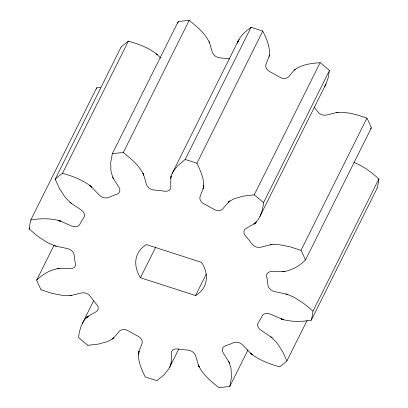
<?xml version="1.0" encoding="UTF-8"?>
<svg xmlns="http://www.w3.org/2000/svg" width="408" height="408" viewBox="0 0 408 408"><rect width="100%" height="100%" fill="white"/><g stroke="black" fill="none" stroke-linecap="round" stroke-linejoin="round"><path stroke-width="0.61" d="M87.883 345.316L98.338 344.117L107.003 341.726A45.722 33.109 26.5 0 0 108.941 340.91L113.373 338.273L119.452 331.184A7.14 5.171 26.5 0 1 128.326 330.873A102.066 73.914 26.5 0 0 137.833 336.105A7.14 5.171 26.5 0 1 142.035 343.607L138.914 351.558C137.205 360.361 141.464 369.184 145.222 376.865A149.909 108.559 26.5 0 0 156.953 380.654L163.894 374.988L168.769 368.898A45.788 33.16 26.5 0 0 169.682 367.261L178.755 349.059M169.682 367.261L171.289 362.738L171.324 353.063A7.14 5.171 26.5 0 1 177.653 348.962A102.066 73.914 26.5 0 0 187.91 350.12A7.14 5.171 26.5 0 1 195.687 355.801L198.364 365.068C202.572 374.478 210.967 381.312 218.816 387.6A149.909 108.559 26.5 0 0 229.811 386.366L231.367 377.752L231.142 369.597A45.762 33.14 26.5 0 0 230.79 367.567L229.143 362.37L223.125 352.711A7.14 5.171 26.5 0 1 225.211 345.918A102.066 73.914 26.5 0 0 233.473 342.684A7.14 5.171 26.5 0 1 242.74 345.025L250.497 353.124L252.751 354.98A31.768 23.006 26.5 0 0 254.271 356.051C261.977 361.141 270.749 364.41 279.613 366.848A149.909 108.559 26.5 0 0 286.921 360.912L282.678 351.66L277.42 343.623A45.747 33.13 26.5 0 0 275.89 341.756L271.432 337.278L260.972 330.22A7.14 5.171 26.5 0 1 258.259 322.55A102.066 73.914 26.5 0 0 262.308 315.792A7.14 5.171 26.5 0 1 270.58 314.17L281.341 318.923L284.162 319.816A31.768 23.006 26.5 0 0 285.947 320.234C294.296 321.938 302.96 321.611 311.319 320.168A149.909 108.559 26.5 0 0 312.982 311.12L304.082 303.71L295.193 297.947A45.762 33.14 26.5 0 0 292.903 296.738L286.824 294.178L274.727 291.613A7.14 5.171 26.5 0 1 267.939 285.126A102.066 73.914 26.5 0 0 266.689 276.655A7.14 5.171 26.5 0 1 271.759 271.499L282.637 271.641L285.263 271.325A31.768 23.006 26.5 0 0 286.839 270.978C293.903 269.158 300.227 265.083 305.444 260.064A149.909 108.559 26.5 0 0 301.012 250.334L289.838 246.753L279.704 244.805A45.747 33.13 26.5 0 0 277.267 244.576L271.198 244.621L260.702 247.233A7.14 5.171 26.5 0 1 251.66 243.668A102.066 73.914 26.5 0 0 245.448 235.753A7.14 5.171 26.5 0 1 245.947 228.449L254.036 223.941C260.503 219.03 262.701 210.314 263.558 202.649A149.909 108.559 26.5 0 0 254.22 194.835L243.77 196.044L235.1 198.436A45.722 33.109 26.5 0 0 233.167 199.247L228.735 201.884L222.656 208.978A7.14 5.171 26.5 0 1 213.782 209.289A102.066 73.914 26.5 0 0 204.27 204.051A7.14 5.171 26.5 0 1 200.073 196.554L203.194 188.598C204.903 179.8 200.644 170.977 196.886 163.297L262.778 31.136A149.925 108.574 26.5 0 0 251.068 27.336C245.968 30.804 241.256 35.144 238.359 40.662L171.957 173.874L170.819 177.424L170.784 187.094A7.14 5.171 26.5 0 1 164.455 191.194A102.066 73.914 26.5 0 0 154.193 190.041A7.14 5.171 26.5 0 1 146.421 184.36L143.744 175.093C139.536 165.684 131.141 158.85 123.293 152.561A149.909 108.559 26.5 0 0 112.287 153.785M254.225 194.846L320.117 62.684C311.171 63.367 301.364 64.418 294.137 70.222L288.548 76.816A7.14 5.171 26.5 0 1 279.674 77.127A102.066 73.914 26.5 0 0 270.167 71.895A7.14 5.171 26.5 0 1 265.965 64.393L269.086 56.442C270.677 47.603 266.674 38.857 262.778 31.136M170.957 176.684L170.768 178.128L171.161 175.935M171.151 363.477L171.34 362.034L170.947 364.227M138.49 354.593L138.914 351.558L138.669 352.512M203.618 185.569L203.194 188.598L203.439 187.649M138.511 354.119L138.914 351.558L138.613 352.93M203.597 186.038L203.194 188.598L203.495 187.231M138.536 353.736L138.914 351.558L138.562 353.43M203.572 186.425L203.194 188.598L203.546 186.726M269.086 56.442L269.387 55.09M177.776 23.19L178.189 21.639A149.925 108.574 26.5 0 1 189.2 20.385C197.13 26.668 205.346 33.548 209.636 42.932L212.313 52.198A7.14 5.171 26.5 0 0 220.085 57.885A102.066 73.914 26.5 0 1 229.775 58.946M237.793 42.432L238.359 40.662L237.257 43.248M238.614 40.606L239.047 39.413M259.916 216.505L326.002 83.941L328.063 78.311L329.45 70.487L263.558 202.649M93.544 300.89L81.223 325.839L79.336 332.178L78.55 337.513A149.909 108.559 26.5 0 0 87.873 345.316M172.212 173.334L172.426 172.9A45.783 33.155 26.5 0 1 173.339 171.258L178.214 165.174L185.145 159.508L251.037 27.346M41.081 289.818A149.909 108.559 26.5 0 1 36.649 280.092C41.886 275.089 48.2 270.999 55.269 269.183A31.783 23.016 26.5 0 1 56.84 268.836L59.471 268.52L70.349 268.663A7.14 5.171 26.5 0 0 75.419 263.507A102.066 73.914 26.5 0 1 74.164 255.036A7.14 5.171 26.5 0 0 67.381 248.549L55.279 245.983L49.205 243.423A45.767 33.145 26.5 0 1 46.915 242.214L38.026 236.446L29.126 229.036A149.909 108.559 26.5 0 1 30.773 219.989L96.681 87.832L100.46 87.251M29.126 229.036L29.692 227.894M121.079 47.088L55.187 179.25L59.425 188.501L64.229 195.937A46.328 33.548 26.5 0 0 66.218 198.405L70.676 202.883L81.136 209.941A7.14 5.171 26.5 0 1 83.849 217.607A102.066 73.914 26.5 0 0 79.795 224.364A7.14 5.171 26.5 0 1 71.528 225.991L60.761 221.233L57.946 220.346A31.773 23.011 26.5 0 0 56.161 219.927C47.812 218.224 39.148 218.55 30.784 219.994M36.664 280.097L53.989 245.346M178.189 21.639L112.292 153.801L110.741 162.41L110.879 169.927A46.308 33.532 26.5 0 0 111.318 172.589L112.965 177.786L118.983 187.445A7.14 5.171 26.5 0 1 116.897 194.244A102.066 73.914 26.5 0 0 108.63 197.477A7.14 5.171 26.5 0 1 99.368 195.136L91.611 187.037L89.357 185.181A31.763 23.001 26.5 0 0 87.837 184.11C80.126 179.02 71.359 175.751 62.495 173.313L128.387 41.152C139.954 44.574 152.317 48.695 160.517 58.028M123.293 152.561L189.184 20.4M206.366 273.911L195.575 295.555L140.444 277.756L155.785 246.993M229.811 386.361L247.993 349.906M301.012 250.339L366.904 118.177C357.158 114.694 346.754 111.445 336.289 112.613L326.594 115.076A7.14 5.171 26.5 0 1 317.551 111.506A102.066 73.914 26.5 0 0 314.211 107.069M305.444 260.064L371.336 127.903L370.546 128.653M286.921 360.912L307.086 320.469M312.982 311.125L378.874 178.964C371.576 172.278 363.467 166.199 354.195 162.552M311.319 320.168L377.216 188.006M326.002 83.941L324.63 86.501M82.192 323.656L84.584 319.709L87.236 316.817L96.161 311.712A7.14 5.171 26.5 0 0 96.66 304.404A102.066 73.914 26.5 0 1 90.443 296.494A7.14 5.171 26.5 0 0 81.406 292.924L70.91 295.54L64.841 295.581A45.742 33.125 26.5 0 1 62.404 295.356L52.27 293.408L41.096 289.823M229.337 201.399L228.245 202.383L230.01 200.94M112.771 338.757L113.863 337.778L112.098 339.221M85.757 318.271L88.072 316.22L87.236 316.817M256.346 221.891L254.036 223.941L254.873 223.344M294.137 70.222L295.203 69.294M86.073 317.934L88.072 316.22L86.914 317.103M256.035 222.227L254.036 223.941L255.189 223.059M86.338 317.659L88.072 316.22L86.552 317.45M255.77 222.503L254.036 223.941L255.556 222.712M270.397 244.774L272.1 244.519M70.008 295.642L71.711 295.387M336.289 112.613L337.936 112.389M57.186 268.77L59.471 268.52L58.262 268.597M283.846 271.565L282.637 271.641L284.922 271.391M57.768 268.668L59.471 268.52M282.637 271.641L284.34 271.488M285.931 293.949L287.788 294.489M54.32 245.672L56.177 246.213M58.329 220.442L60.761 221.233L59.512 220.779M282.596 319.382L281.341 318.923L283.774 319.719M58.971 220.616L60.761 221.233M281.341 318.923L283.137 319.541M270.683 336.728L272.197 337.916M69.911 202.246L71.426 203.434M89.678 185.416L91.611 187.037L90.647 186.165M251.461 353.991L250.497 353.124L252.43 354.741M156.121 53.672L157.503 54.876M90.209 185.819L91.611 187.037M250.497 353.124L251.899 354.343M228.74 361.646L229.505 363.166M112.603 176.99L113.368 178.515M142.831 173.079L143.744 175.093L143.33 174.043M198.778 366.119L198.364 365.068L199.277 367.083M143.106 173.599L143.744 175.093M198.364 365.068L198.997 366.562M209.013 41.458L209.636 42.932M195.575 295.555A37.118 26.882 26.5 0 0 201.659 262.405L146.533 244.606A37.118 26.882 26.5 0 0 140.444 277.756M55.172 179.239A149.909 108.559 26.5 0 1 62.48 173.303M185.14 159.492A149.909 108.559 26.5 0 1 196.88 163.287M96.4 89.021A149.925 108.574 26.5 0 1 96.681 87.832M121.084 47.078A149.925 108.574 26.5 0 1 128.393 41.142M320.158 62.679A149.925 108.574 26.5 0 1 329.491 70.482M366.955 118.182A149.925 108.574 26.5 0 1 371.387 127.908M378.925 178.979A149.925 108.574 26.5 0 1 377.267 188.022"/></g></svg>
